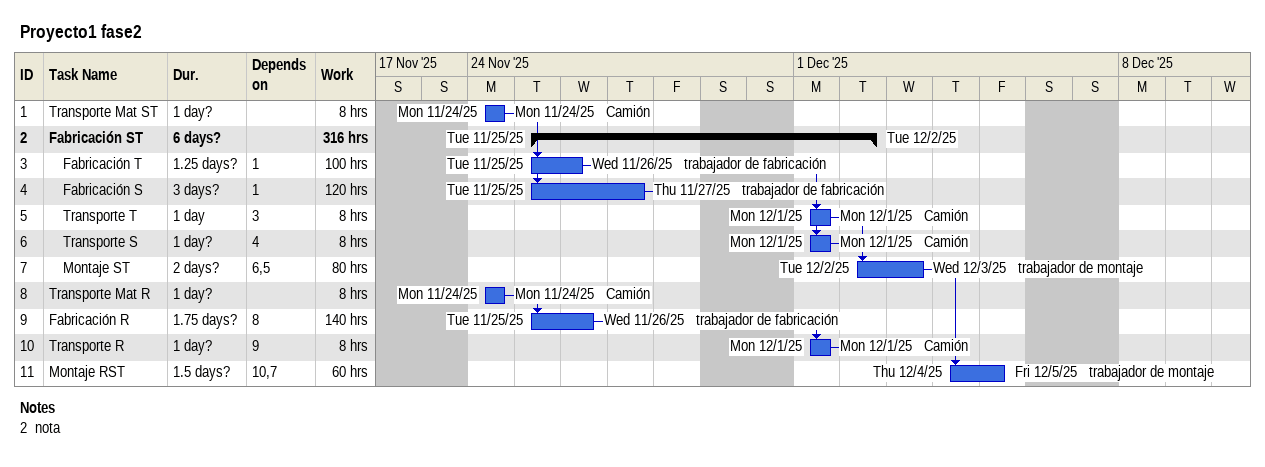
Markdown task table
Proyecto1 fase2

| ID | Level | Task | Duration | Start | Finish | Predecessors | Resources | Work (h) |
|---|---|---|---|---|---|---|---|---|
| 1 | 1 | Transporte Mat ST | 1d? | 2025-11-24 | 2025-11-24 |  | Camión | 8 |
| 2 | 1 | **Fabricación ST** | 6d? | 2025-11-25 | 2025-12-02 |  |  | 316 |
| 3 | 2 | Fabricación T | 1.25d? | 2025-11-25 | 2025-11-26 | 1 | trabajador de fabricación | 100 |
| 4 | 2 | Fabricación S | 3d? | 2025-11-25 | 2025-11-27 | 1 | trabajador de fabricación | 120 |
| 5 | 2 | Transporte T | 1d | 2025-12-01 | 2025-12-01 | 3 | Camión | 8 |
| 6 | 2 | Transporte S | 1d? | 2025-12-01 | 2025-12-01 | 4 | Camión | 8 |
| 7 | 2 | Montaje ST | 2d? | 2025-12-02 | 2025-12-03 | 6, 5 | trabajador de montaje | 80 |
| 8 | 1 | Transporte Mat R | 1d? | 2025-11-24 | 2025-11-24 |  | Camión | 8 |
| 9 | 1 | Fabricación R | 1.75d? | 2025-11-25 | 2025-11-26 | 8 | trabajador de fabricación | 140 |
| 10 | 1 | Transporte R | 1d? | 2025-12-01 | 2025-12-01 | 9 | Camión | 8 |
| 11 | 1 | Montaje RST | 1.5d? | 2025-12-04 | 2025-12-05 | 10, 7 | trabajador de montaje | 60 |

Notes
- 2: nota
